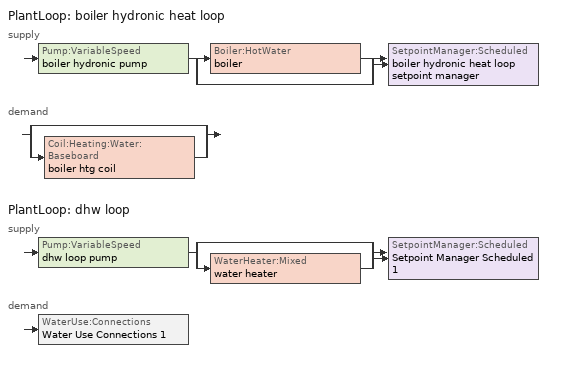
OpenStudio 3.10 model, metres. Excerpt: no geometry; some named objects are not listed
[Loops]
PlantLoop 'boiler hydronic heat loop'
 supply: Pump:VariableSpeed 'boiler hydronic pump' > split
  | Boiler:HotWater 'boiler'
  | bypass
  join > SetpointManager:Scheduled 'boiler hydronic heat loop setpoint manager'
 demand: split
  | bypass
  | Coil:Heating:Water:Baseboard 'boiler htg coil'
PlantLoop 'dhw loop'
 supply: Pump:VariableSpeed 'dhw loop pump' > split
  | bypass
  | WaterHeater:Mixed 'water heater'
  join > SetpointManager:Scheduled 'Setpoint Manager Scheduled 1'
 demand: WaterUse:Connections 'Water Use Connections 1'
[Sizing:Zone]
conditioned space: Zone Cooling Design Supply Air Temperature Input Method=SupplyAirTemperature; Zone Cooling Design Supply Air Temperature {C}=14; Zone Cooling Design Supply Air Temperature Difference {deltaC}=11.11; Zone Heating Design Supply Air Temperature Input Method=SupplyAirTemperature; Zone Heating Design Supply Air Temperature {C}=40; Zone Heating Design Supply Air Temperature Difference {deltaC}=11.11; Zone Cooling Design Supply Air Humidity Ratio {kg-H2O/kg-air}=0.0085; Zone Heating Design Supply Air Humidity Ratio {kg-H2O/kg-air}=0.008; Cooling Design Air Flow Method=DesignDay; Heating Design Air Flow Method=DesignDay; Account for Dedicated Outdoor Air System=No; Dedicated Outdoor Air System Control Strategy=NeutralSupplyAir; Dedicated Outdoor Air Low Setpoint Temperature for Design {C}=autosize; Dedicated Outdoor Air High Setpoint Temperature for Design {C}=autosize; Zone Load Sizing Method=Sensible Load Only No Latent Load; Zone Latent Cooling Design Supply Air Humidity Ratio Input Method=HumidityRatioDifference; Zone Cooling Design Supply Air Humidity Ratio Difference {kgWater/kgDryAir}=0.005; Zone Latent Heating Design Supply Air Humidity Ratio Input Method=HumidityRatioDifference; Zone Humidification Design Supply Air Humidity Ratio Difference {kgWater/kgDryAir}=0.005; Sizing Option=Coincident
[Zone equipment]
conditioned space: boiler baseboard
[PlantLoop] Fluid Type=Water; Glycol Concentration=0; Load Distribution Scheme=Optimal
Name | Plant Loop Volume {m3} | Maximum Loop Flow Rate {m3/s}
boiler hydronic heat loop | Autocalculate
dhw loop | 0.003 | 0.01
[Sizing:Plant] Loop Type=Heating; Sizing Option=NonCoincident; Zone Timesteps in Averaging Window=1; Coincident Sizing Factor Mode=None
Name | Design Loop Exit Temperature {C} | Loop Design Temperature Difference {deltaC}
boiler hydronic heat loop | 82.2222 | 11.1111
dhw loop | 52.6667 | 5.55556
[Pump:VariableSpeed] Motor Efficiency=0.85; Fraction of Motor Inefficiencies to Fluid Stream=0; Coefficient 1 of the Part Load Performance Curve=0; Coefficient 2 of the Part Load Performance Curve=1; Coefficient 3 of the Part Load Performance Curve=0; Coefficient 4 of the Part Load Performance Curve=0; Minimum Flow Rate {m3/s}=0; Pump Control Type=Intermittent; Skin Loss Radiative Fraction=0.5; Design Power Sizing Method=PowerPerFlowPerPressure; Design Electric Power per Unit Flow Rate {W/(m3/s)}=348701.1; Design Shaft Power per Unit Flow Rate per Unit Head {W-s/m3-Pa}=1.28205; Design Minimum Flow Rate Fraction=0
Name | Rated Flow Rate {m3/s} | Rated Pump Head {Pa} | Rated Power Consumption {W}
boiler hydronic pump | 0.0030649 | 20000 | 81.7308
dhw loop pump | 0.01 | 1 | 0
[Boiler:HotWater]
boiler: Fuel Type=NaturalGas; Nominal Capacity {W}=10551.4; Nominal Thermal Efficiency=0.78; Efficiency Curve Temperature Evaluation Variable=LeavingBoiler; Normalized Boiler Efficiency Curve=NonCondensingBoilerEff; Minimum Part Load Ratio=0; Maximum Part Load Ratio=1; Optimum Part Load Ratio=1; Water Outlet Upper Temperature Limit {C}=99.9; Boiler Flow Mode=LeavingSetpointModulated; On Cycle Parasitic Electric Load {W}=0; Off Cycle Parasitic Fuel Load {W}=0; Sizing Factor=1
[EnergyManagementSystem:Sensor]
Name | Output Variable or Output Meter Index Key | Output Variable or Output Meter
boiler_plr_s | boiler | Boiler Part Load Ratio
boiler_hydronic_pump_mfr_s | boiler hydronic pump | Pump Mass Flow Rate
boiler_hydronic_pump_s | boiler hydronic pump | Pump Electricity Energy
boiler_baseboard_s | boiler baseboard | Baseboard Total Heating Energy
water_heater_energy | water heater | Water Heater NaturalGas Rate
water_heater_on_cycle_parasitic | water heater | Water Heater On Cycle Parasitic Electricity Rate
water_heater_off_cycle_parasitic | water heater | Water Heater Off Cycle Parasitic Electricity Rate
fridge_tin_s; tin_s | conditioned space | Zone Mean Air Temperature
win_s | conditioned space | Zone Air Humidity Ratio
tout_s | conditioned space | Zone Outdoor Air Drybulb Temperature
conditioned_space_htg_unmet_s | conditioned space | Zone Heating Setpoint Not Met Time
conditioned_space_clg_unmet_s | conditioned space | Zone Cooling Setpoint Not Met Time
[EnergyManagementSystem:InternalVariable]
boiler_hydronic_pump_rated_mfr: Internal Data Index Key=boiler hydronic pump; Internal Data Type=Pump Maximum Mass Flow Rate
[EnergyManagementSystem:Actuator]
boiler_hydronic_pump_pressure_rise_act: Actuated Component=boiler hydronic pump; Actuated Component Type=Pump; Actuated Component Control Type=Pump Pressure Rise
[SetpointManager:Scheduled] Control Variable=Temperature
Name | Schedule
boiler hydronic heat loop setpoint manager | boiler hydronic heat supply setpoint
Setpoint Manager Scheduled 1 | dhw temp
[Coil:Heating:Water:Baseboard]
boiler htg coil: Heating Design Capacity Method=HeatingDesignCapacity; Heating Design Capacity {W}=10551.4; Heating Design Capacity Per Floor Area {W/m2}=0; Fraction of Autosized Heating Design Capacity=0.8; U-Factor Times Area Value {W/K}=759.704; Maximum Water Flow Rate {m3/s}=0.000454535; Convergence Tolerance=0.001
[ZoneHVAC:Baseboard:Convective:Water]
boiler baseboard: Availability Schedule=Always On Discrete; Heating Coil=boiler htg coil
[ElectricEquipment:Definition] Design Level Calculation Method=EquipmentLevel
Name | Design Level {W} | Fraction Latent | Fraction Radiant | Fraction Lost
clothes washer | 1243.65 | 0.03 | 0.162 | 0.7
dishwasher | 724.42 | 0.3 | 0.18 | 0.4
[WaterHeater:Mixed]
water heater: Tank Volume {m3}=0.143846; Setpoint Temperature Schedule=water heater setpoint; Deadband Temperature Difference {deltaC}=2; Maximum Temperature Limit {C}=99; Heater Control Type=Cycle; Heater Maximum Capacity {W}=10550.6; Heater Minimum Capacity {W}=0; Heater Fuel Type=NaturalGas; Heater Thermal Efficiency=0.785176; Off Cycle Parasitic Fuel Consumption Rate {W}=0; Off Cycle Parasitic Fuel Type=Electricity; Off Cycle Parasitic Heat Fraction to Tank=0; On Cycle Parasitic Fuel Consumption Rate {W}=0; On Cycle Parasitic Fuel Type=Electricity; On Cycle Parasitic Heat Fraction to Tank=0; Ambient Temperature Indicator=ThermalZone; Ambient Temperature Thermal Zone=conditioned space; Off Cycle Loss Coefficient to Ambient Temperature {W/K}=2.30013; Off Cycle Loss Fraction to Thermal Zone=0.91; On Cycle Loss Coefficient to Ambient Temperature {W/K}=2.30013; On Cycle Loss Fraction to Thermal Zone=1; Use Side Effectiveness=1; Source Side Effectiveness=1; Use Side Design Flow Rate {m3/s}=autosize; Source Side Design Flow Rate {m3/s}=autosize; Indirect Water Heating Recovery Time {hr}=1.5; Source Side Flow Control Mode=IndirectHeatPrimarySetpoint
[WaterHeater:Sizing]
water heater: Design Mode=PeakDraw; Time Storage Can Meet Peak Draw {hr}=0.538503; Time for Tank Recovery {hr}=0; Nominal Tank Volume for Autosizing Plant Connections {m3}=1
[WaterUse:Connections]
Water Use Connections 1: Drain Water Heat Exchanger Type=None; Drain Water Heat Exchanger Destination=Plant; Water Use Equipment Name 1=dhw fixtures; Water Use Equipment Name 2=dhw distribution waste; Water Use Equipment Name 3=clothes washer; Water Use Equipment Name 4=dishwasher
[WaterUse:Equipment:Definition]
Name | Peak Flow Rate {m3/s} | Target Temperature Schedule
dhw fixtures | 1.79434e-05 | mixed water temperature schedule
dhw distribution waste | 6.16797e-06 | mixed water temperature schedule
clothes washer | 5.17561e-06
dishwasher | 5.01845e-06
[WaterUse:Equipment]
dishwasher: Water Use Equipment Definition=dishwasher; Flow Rate Fraction Schedule=hot_water_dishwasher
[Schedule:Constant]
Name | Value
boiler hydronic heat supply setpoint | 82.2222
Always On Discrete | 1
dhw temp; water heater setpoint | 52.6667
mixed water temperature schedule | 40.5556
[Curve:Bicubic]
NonCondensingBoilerEff: Coefficient1 Constant=1.11172; Coefficient2 x=0.0786141; Coefficient3 x**2=-0.400426; Coefficient4 y=0; Coefficient5 y**2=-0.000156783; Coefficient6 x*y=0.0093846; Coefficient7 x**3=0.234258; Coefficient8 y**3=1.32927e-06; Coefficient9 x**2*y=-0.0044467; Coefficient10 x*y**2=-1.22498e-05; Minimum Value of x=0.1; Maximum Value of x=1; Minimum Value of y=20; Maximum Value of y=80
[Schedule:File] External File=External File 1; Rows to Skip at Top=1; Number of Hours of Data=8760; Interpolate to Timestep=Yes; Minutes per Item=60; Translate File With Relative Path=Yes
Name | Column Number
dishwasher | 7
hot_water_dishwasher | 6
